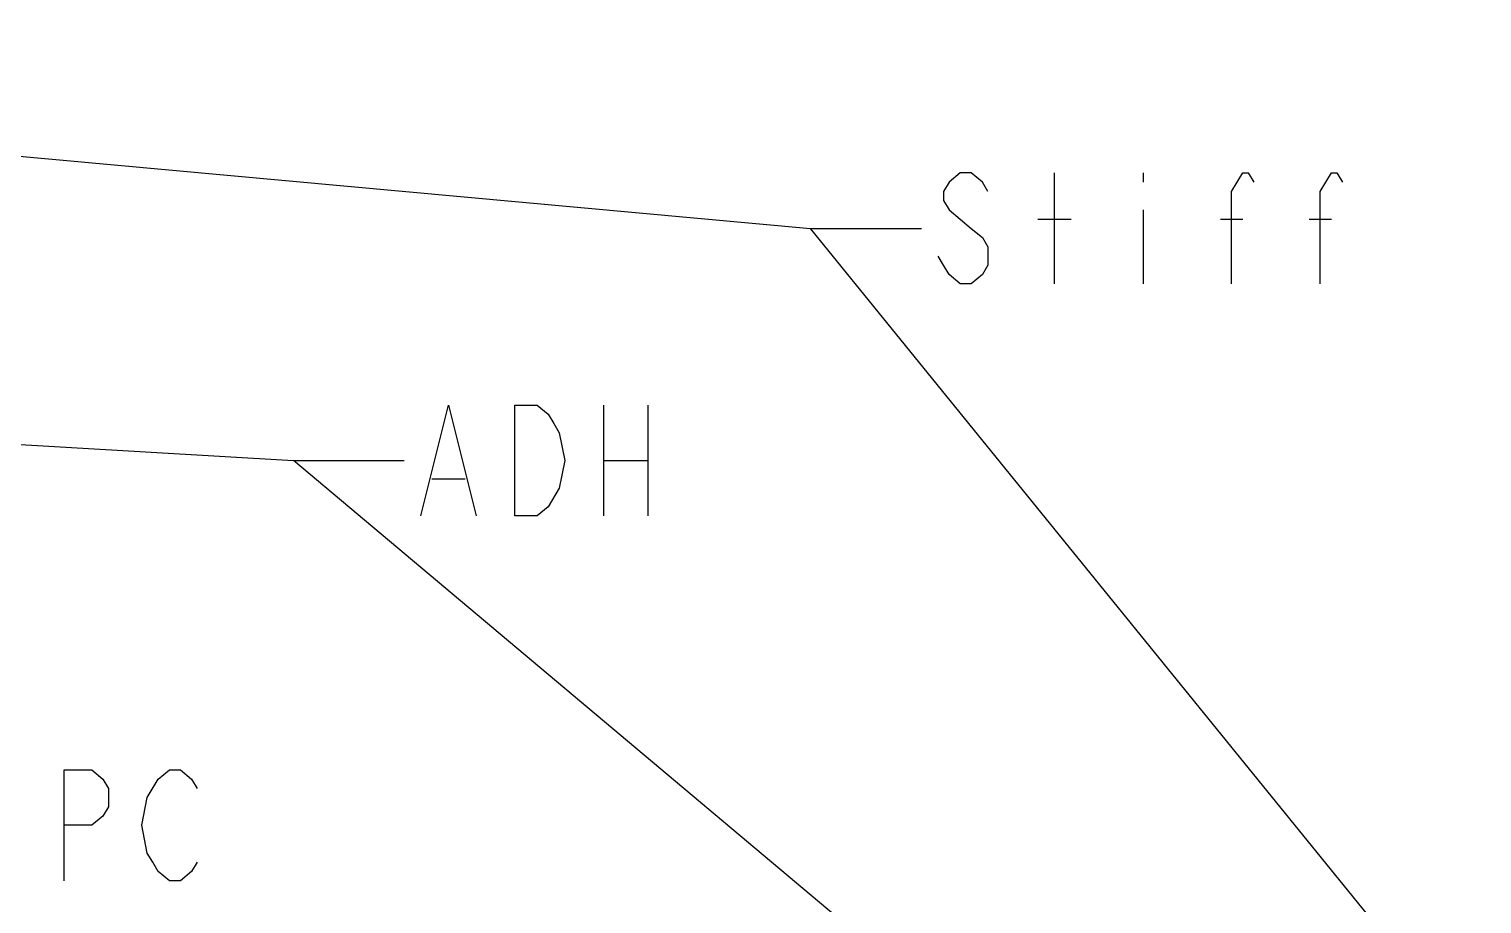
# Model space of a CAD drawing. Header units: millimetres. Extents: x 7 to 507, y -14 to 339.
# Drawn here: x 107.95 to 147.29, y 262.34 to 286.02 of the extents above; entities that cross this region are included whole.
import ezdxf

# ---------------------------------------------------------------- set-up
doc = ezdxf.new("R2010")
doc.units = ezdxf.units.MM
doc.header["$LTSCALE"] = 23.1
doc.layers.get('0').update_dxf_attribs({"linetype": 'CONTINUOUS'})
doc.styles.get("Standard").update_dxf_attribs({"font": 'simplex.shx', "width": 0.8})
doc.dimstyles.get("Standard").update_dxf_attribs({"dimtxt": 3, "dimasz": 3, "dimexe": 2, "dimexo": 0.35, "dimtad": 1, "dimdec": 3, "dimzin": 0, "dimdsep": 46, "dimtxsty": 'Standard', "dimcen": 0.09, "dimadec": 3, "dimazin": 0, "dimtol": 1, "dimtp": 0.001, "dimtm": 0.001, "dimtfac": 1, "dimtdec": 3, "dimtofl": 0, "dimtmove": 0, "dimatfit": 3, "dimfxl": 0, "dimtolj": 1, "dimtzin": 0, "dimarcsym": 0})

msp = doc.modelspace()

# ---------------------------------------------------------------- linework, layer by layer
at = {"color": 2}
for p, q in [((135.7142, 279.1296), (135.7142, 282.1296)), ((138.1142, 282.1296), (138.1142, 281.8796)), ((138.1142, 281.1296), (138.1142, 279.1296)), ((135.2642, 280.8796), (136.1642, 280.8796)), ((140.2142, 280.8796), (140.8142, 280.8796)), ((142.6142, 280.8796), (143.2142, 280.8796)), ((123.5072, 275.8459), (123.5072, 272.8459)), ((124.7073, 275.8459), (124.7073, 272.8459)), ((123.5072, 274.3459), (124.7073, 274.3459)), ((118.8572, 273.8459), (119.7573, 273.8459))]:
    msp.add_line(p, q, dxfattribs=at)
for points in [[(133.9142, 281.6296), (133.7642, 281.8796), (133.4642, 282.1296), (133.1642, 282.1296), (132.8642, 281.8796), (132.7142, 281.6296), (132.7142, 281.3796), (132.8642, 281.1296), (133.1642, 280.8796), (133.4642, 280.6296), (133.7642, 280.3796), (133.9142, 280.1296), (133.9142, 279.6296), (133.7642, 279.3796), (133.4642, 279.1296), (133.1642, 279.1296), (132.8642, 279.3796), (132.7142, 279.6296), (132.5642, 279.8796)], [(140.5142, 279.1296), (140.5142, 281.6296), (140.8142, 282.1296), (140.9642, 282.1296), (141.1142, 281.8796)], [(142.9142, 279.1296), (142.9142, 281.6296), (143.2142, 282.1296), (143.3642, 282.1296), (143.5142, 281.8796)], [(118.5573, 272.8459), (119.3072, 275.8459), (120.0572, 272.8459)], [(122.0072, 273.0959), (121.7073, 272.8459), (121.1072, 272.8459), (121.1072, 275.8459)], [(121.1072, 275.8459), (121.7073, 275.8459), (122.0072, 275.5959), (122.1572, 275.3459), (122.3072, 275.0959), (122.4572, 274.3459), (122.3072, 273.5959), (122.0072, 273.0959)], [(108.8993, 262.9715), (108.8993, 265.9714), (109.6493, 265.9714), (109.9493, 265.7215), (110.0993, 265.4714), (110.0993, 264.9715), (109.9493, 264.7214), (109.6493, 264.4714), (108.8993, 264.4714)], [(111.4493, 265.7215), (111.7493, 265.9714), (112.0493, 265.9714), (112.3493, 265.7215), (112.4993, 265.4714)], [(112.4993, 263.4714), (112.3493, 263.2214), (112.0493, 262.9715), (111.7493, 262.9715), (111.4493, 263.2214), (111.2993, 263.4714), (111.1493, 263.7215), (110.9993, 264.4714), (111.1493, 265.2214), (111.4493, 265.7215)]]:
    msp.add_lwpolyline(points, dxfattribs=at)

# ---------------------------------------------------------------- leaders
for points in [[(72.4127, 285.8051), (129.1142, 280.6296), (132.1142, 280.6296)], [(147.2919, 258.2437), (129.1142, 280.6296), (132.1142, 280.6296)], [(68.4119, 277.0967), (115.1072, 274.3459), (118.1072, 274.3459)], [(143.7898, 250.2722), (115.1072, 274.3459), (118.1072, 274.3459)]]:
    msp.add_leader(points, dimstyle='Standard', override={"dimtad": 0}, dxfattribs=at)

doc.saveas('drawing.dxf')
